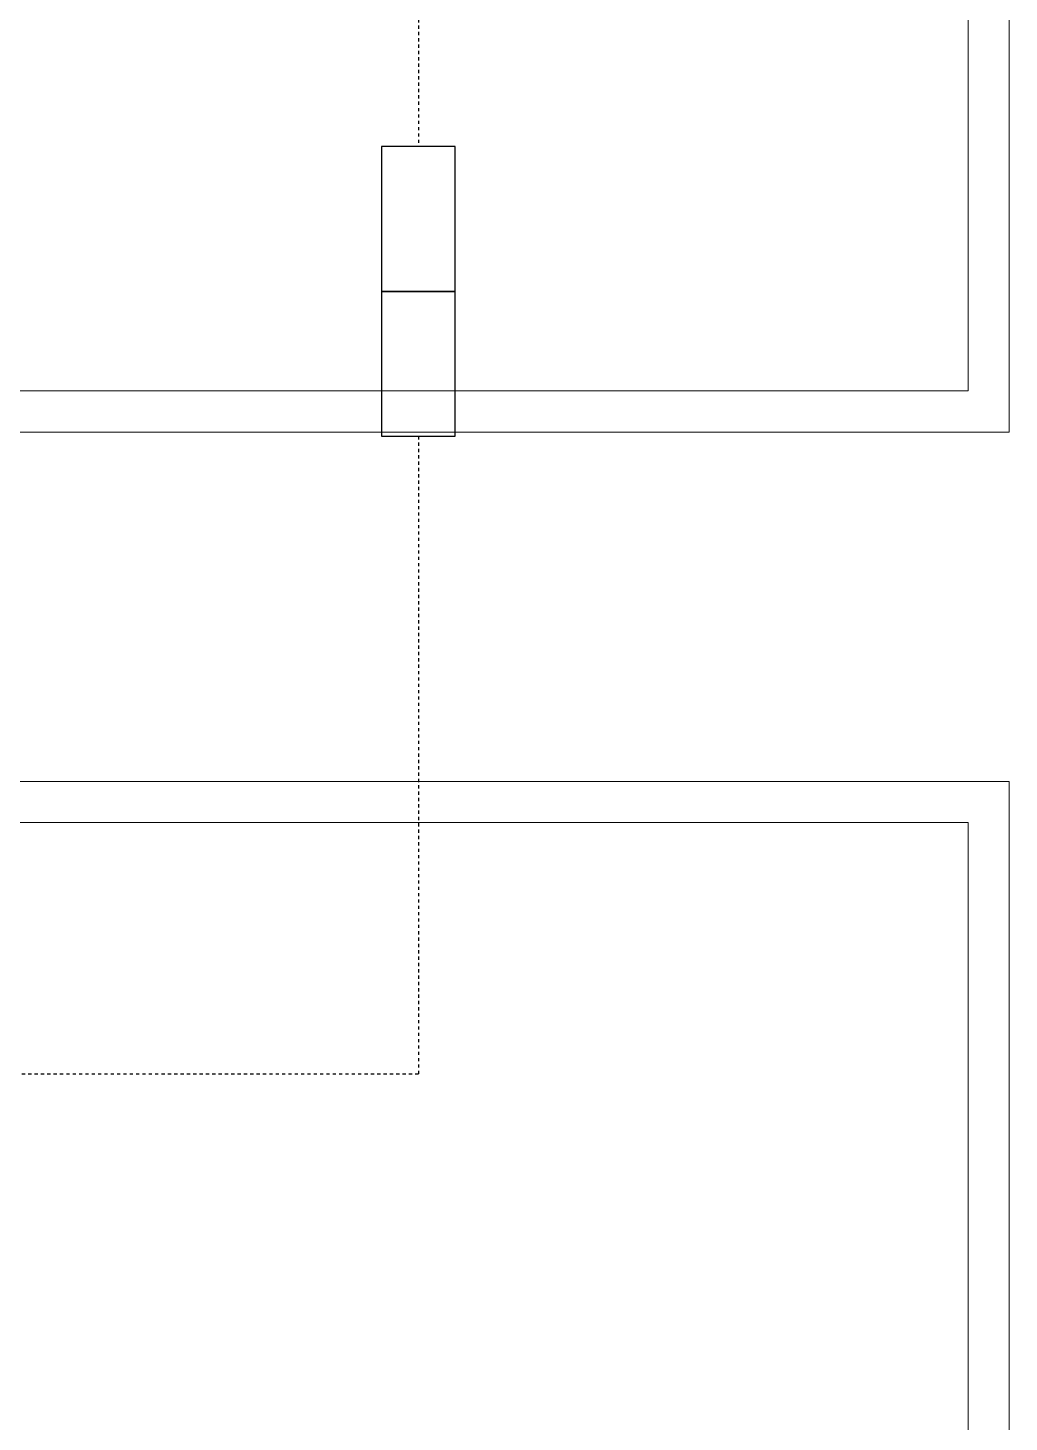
# Model space of a CAD drawing. Header units: feet. Extents: x -13743 to 68376, y -48 to 67763.
# Drawn here: x 6933.98 to 6964.92, y 64284.01 to 64327.96 of the extents above; entities that cross this region are included whole.
import ezdxf

# ---------------------------------------------------------------- set-up
doc = ezdxf.new("R2010")
doc.units = ezdxf.units.FT
doc.header["$MEASUREMENT"] = 0
doc.linetypes.add('HIDDEN', pattern=[0.375, 0.25, -0.125])
for name, color, linetype in [('E-HARN-COMP', 8, 'Continuous'), ('E-TRNK-CABL-NEG', 6, 'HIDDEN'), ('E-TRUNK-CABLE-POS', 6, 'HIDDEN')]:
    doc.layers.add(name, color=color, linetype=linetype)

# ---------------------------------------------------------------- blocks, each defined once
blk = doc.blocks.new('A$C47dfd34d')
at = {"lineweight": 5}
for points in [[(1.95659, 0), (1.95659, 0.41332), (2.16158, 0.41332), (2.16158, 0)], [(2.21824, 0.41332), (2.21824, 0), (2.42323, 0), (2.42323, 0.41332)], [(2.21824, 0), (2.21824, 0.41332)], [(1.96325, 0.00667), (1.96325, 0.40665), (2.15491, 0.40665), (2.15491, 0.00667)], [(2.41657, 0.40665), (2.41657, 0.00667), (2.22491, 0.00667), (2.22491, 0.40665)], [(2.22491, 0.00667), (2.22491, 0.40665)]]:
    blk.add_lwpolyline(points, close=True, dxfattribs=at)

msp = doc.modelspace()

# ---------------------------------------------------------------- linework, layer by layer
at = {"layer": 'E-HARN-COMP'}
for points in [[(6947.459, 64324.212), (6945.134, 64324.212), (6945.134, 64319.649), (6947.459, 64319.649)], [(6947.459, 64319.649), (6945.134, 64319.649), (6945.134, 64315.085), (6947.459, 64315.085)]]:
    msp.add_lwpolyline(points, close=True, dxfattribs=at)
at = {"layer": 'E-TRNK-CABL-NEG', "ltscale": 0.1}
msp.add_lwpolyline([(6924.761, 64365.23), (6946.297, 64365.23), (6946.297, 64324.212)], dxfattribs=at)
at = {"layer": 'E-TRUNK-CABLE-POS', "ltscale": 0.1}
msp.add_lwpolyline([(6946.297, 64315.085), (6946.297, 64294.979), (6924.761, 64294.979)], dxfattribs=at)

# ---------------------------------------------------------------- block references
at = {"xscale": 194.318304, "yscale": 194.318304, "zscale": 194.318304, "rotation": 90}
msp.add_blockref('A$C47dfd34d', (6964.919, 63884.172), dxfattribs=at)

doc.saveas('drawing.dxf')
